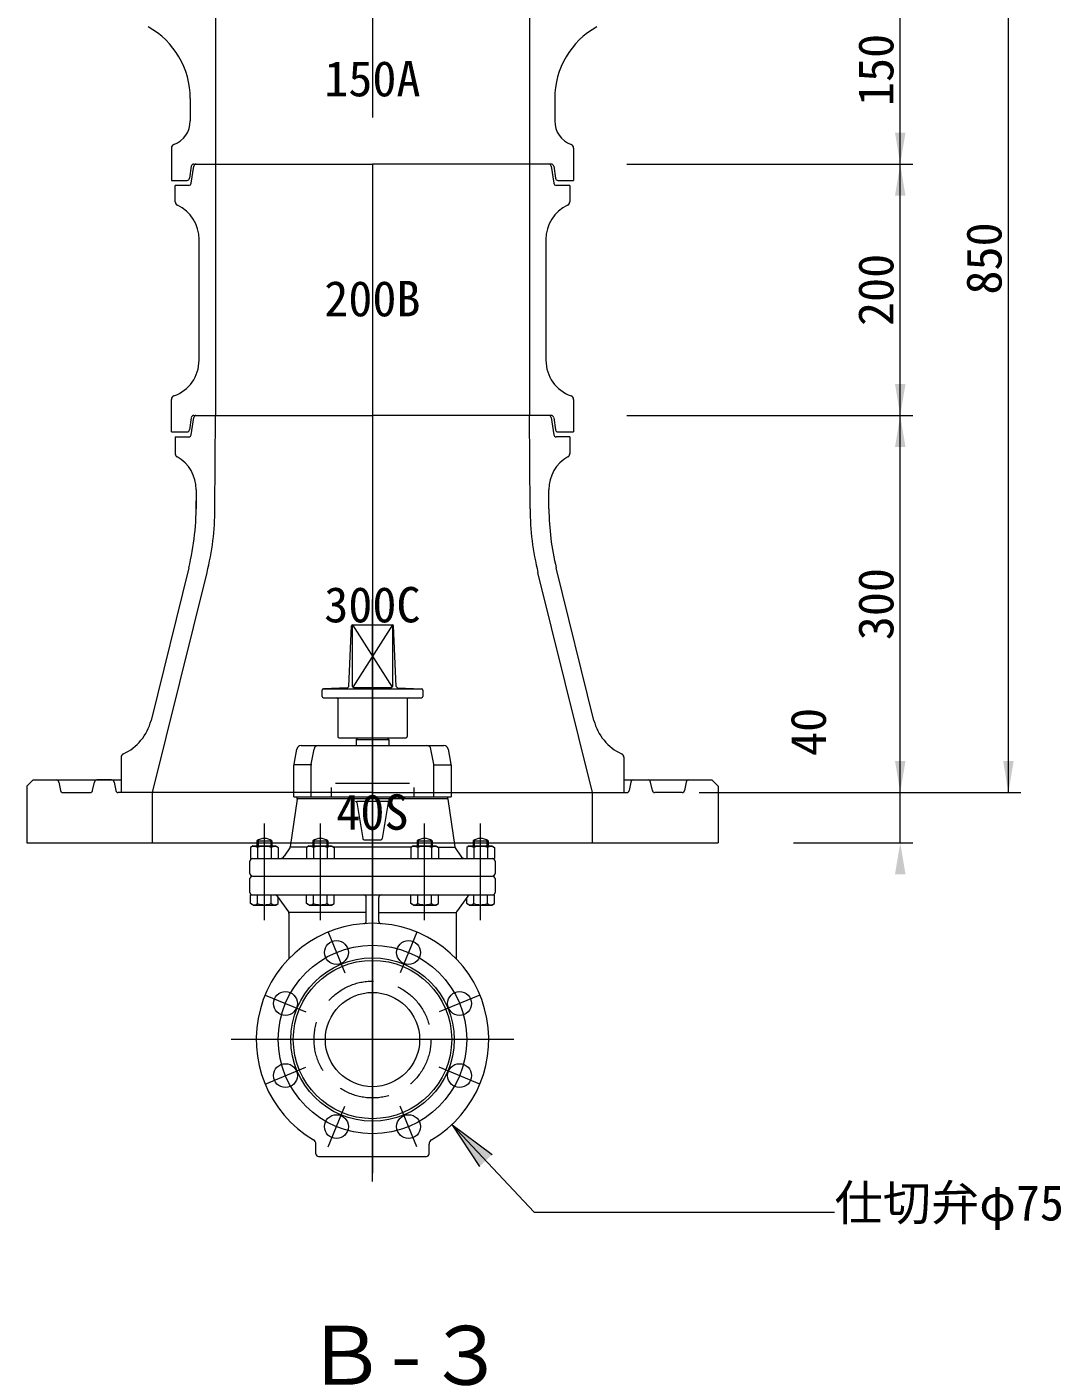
# Model space of a CAD drawing. Units: millimetres, scale not verified. Extents: x -6861 to 6881, y -3554 to 3095.
# Drawn here: x 3212 to 4035, y 1460 to 2530 of the extents above; entities that cross this region are included whole.
import ezdxf
from ezdxf.enums import TextEntityAlignment as Align

# ---------------------------------------------------------------- set-up
doc = ezdxf.new("R2010")
doc.units = ezdxf.units.MM
doc.header["$LTSCALE"] = 20
doc.linetypes.add('DASHED2', pattern=[3, 2, -1])
for name, color, linetype, lineweight in [('0-2_HIDEN', 7, 'DASHED2', 18), ('0-3_TEMP', 3, 'Continuous', 18), ('0-4_細線', 7, 'Continuous', 18), ('0-5_仕切弁', 7, 'Continuous', 18), ('0-6_寸法', 1, 'Continuous', 18), ('0-7_注釈', 1, 'Continuous', 18)]:
    doc.layers.add(name, color=color, linetype=linetype, lineweight=lineweight)
doc.styles.add('ＭＳ ゴシック', font='')
doc.styles.get('ＭＳ ゴシック').set_extended_font_data('MS Gothic')

msp = doc.modelspace()

# ---------------------------------------------------------------- linework, layer by layer
at = {"layer": '0-2_HIDEN'}
msp.add_circle((3486.8, 1724.28), 46.5, dxfattribs=at)
at = {"layer": '0-3_TEMP'}
for p, q in [((3486.8, 2620.78), (3486.8, 2457.78)), ((3486.8, 2420.78), (3486.8, 2207.78)), ((3486.8, 2270.78), (3486.8, 1970.78)), ((3486.8, 2201.31), (3486.8, 1618)), ((3486.8, 1611.28), (3486.8, 2074.28)), ((3400.8, 1819.28), (3400.8, 1896.28)), ((3445.3, 1819.28), (3445.3, 1896.28)), ((3528.3, 1819.28), (3528.3, 1896.28)), ((3572.8, 1819.28), (3572.8, 1896.28)), ((3451.4, 1809.74), (3464.79, 1777.4)), ((3522.2, 1809.74), (3508.8, 1777.4)), ((3401.34, 1759.67), (3433.67, 1746.28)), ((3572.26, 1759.67), (3539.92, 1746.28)), ((3599.3, 1724.28), (3374.3, 1724.28)), ((3401.34, 1688.88), (3433.67, 1702.27)), ((3572.26, 1688.88), (3539.92, 1702.27)), ((3451.4, 1638.82), (3464.79, 1671.15)), ((3522.2, 1638.82), (3508.8, 1671.15))]:
    msp.add_line(p, q, dxfattribs=at)
msp.add_circle((3486.8, 1724.28), 75, dxfattribs=at)
at = {"layer": '0-4_細線'}
for p, q in [((3361.8, 2570.78), (3361.8, 2420.78)), ((3611.8, 2570.78), (3611.8, 2420.78)), ((3341.8, 2473.11), (3341.8, 2455.14)), ((3631.8, 2473.11), (3631.8, 2455.14)), ((3326.8, 2433.58), (3326.8, 2420.78)), ((3646.8, 2433.58), (3646.8, 2420.78)), ((3326.8, 2420.78), (3326.8, 2407.78)), ((3342.55, 2419.05), (3341.21, 2409.5)), ((3342.55, 2405.49), (3344.55, 2419.07)), ((3344.54, 2420.78), (3486.8, 2420.78)), ((3361.8, 2420.78), (3361.8, 2220.78)), ((3629.06, 2420.78), (3486.8, 2420.78)), ((3611.8, 2420.78), (3611.8, 2220.78)), ((3629.05, 2419.07), (3631.05, 2405.49)), ((3631.04, 2419.05), (3632.38, 2409.5)), ((3646.8, 2420.78), (3646.8, 2407.78)), ((3326.8, 2407.78), (3339.23, 2407.78)), ((3329.8, 2390.75), (3329.8, 2403.78)), ((3340.57, 2403.78), (3329.8, 2403.78)), ((3643.8, 2403.78), (3633.02, 2403.78)), ((3634.36, 2407.78), (3646.8, 2407.78)), ((3643.8, 2403.78), (3643.8, 2390.75)), ((3348.8, 2264.69), (3348.8, 2360.87)), ((3624.8, 2360.87), (3624.8, 2264.69)), ((3326.8, 2207.78), (3326.8, 2233.58)), ((3646.8, 2233.58), (3646.8, 2207.78)), ((3342.55, 2219.05), (3341.21, 2209.5)), ((3342.55, 2205.49), (3344.55, 2219.07)), ((3344.54, 2220.78), (3486.8, 2220.78)), ((3361.43, 2146.44), (3361.8, 2220.78)), ((3629.06, 2220.78), (3486.8, 2220.78)), ((3612.17, 2146.44), (3611.8, 2220.78)), ((3629.05, 2219.07), (3631.05, 2205.49)), ((3631.04, 2219.05), (3632.38, 2209.5)), ((3326.8, 2207.78), (3339.23, 2207.78)), ((3634.36, 2207.78), (3646.8, 2207.78)), ((3329.8, 2203.78), (3340.57, 2203.78)), ((3329.8, 2203.78), (3329.8, 2190.58)), ((3643.8, 2203.78), (3633.02, 2203.78)), ((3643.8, 2203.78), (3643.8, 2190.58)), ((3346.5, 2161.73), (3346.43, 2146.52)), ((3627.18, 2146.48), (3627.1, 2161.74)), ((3340.57, 2099.47), (3310.56, 1978.22)), ((3663.03, 1978.22), (3632.97, 2099.66)), ((3311.8, 1920.78), (3355.13, 2095.86)), ((3661.8, 1920.78), (3618.46, 2095.86)), ((3286.8, 1948.81), (3286.8, 1920.78)), ((3686.8, 1948.81), (3686.8, 1920.78)), ((3237.12, 1929.17), (3238.48, 1922.38)), ((3264.12, 1922.38), (3265.48, 1929.17)), ((3279.16, 1930.78), (3286.8, 1930.78)), ((3281.12, 1929.17), (3282.48, 1922.38)), ((3686.8, 1930.78), (3694.44, 1930.78)), ((3692.48, 1929.17), (3691.12, 1922.38)), ((3694.44, 1930.78), (3756.8, 1930.78)), ((3694.44, 1930.78), (3706.16, 1930.78)), ((3709.48, 1922.38), (3708.12, 1929.17)), ((3736.48, 1929.17), (3735.12, 1922.38)), ((3761.8, 1925.78), (3756.8, 1930.78)), ((3240.44, 1920.78), (3262.16, 1920.78)), ((3486.8, 1920.78), (3284.44, 1920.78)), ((3311.8, 1880.78), (3311.8, 1920.78)), ((3486.8, 1920.78), (3689.16, 1920.78)), ((3661.8, 1880.78), (3661.8, 1920.78)), ((3733.16, 1920.78), (3711.44, 1920.78)), ((3761.8, 1925.78), (3761.8, 1880.78)), ((3211.8, 1880.78), (3761.8, 1880.78))]:
    msp.add_line(p, q, dxfattribs=at)
for points in [[(3216.8, 1930.78), (3211.8, 1925.78), (3211.8, 1880.78)], [(3216.8, 1930.78), (3279.16, 1930.78), (3267.44, 1930.78)]]:
    msp.add_lwpolyline(points, dxfattribs=at)
for centre, radius, start, end in [((3276.8, 2473.11), 65, 0, 60.968), ((3696.8, 2473.11), 65, 119.032, 180), ((3321.8, 2455.14), 20, 290.354, 0), ((3651.8, 2455.14), 20, 180, 249.646), ((3329.8, 2433.58), 3, 110.354, 180), ((3643.8, 2433.58), 3, 0, 69.646), ((3344.54, 2418.78), 2, 90, 172.001), ((3346.52, 2418.78), 2, 90, 171.634), ((3627.07, 2418.78), 2, 8.366, 90), ((3629.06, 2418.78), 2, 7.999, 90), ((3339.23, 2409.78), 2, 270, 352.001), ((3634.36, 2409.78), 2, 187.999, 270), ((3340.57, 2405.78), 2, 270, 351.633), ((3633.02, 2405.78), 2, 188.367, 270), ((3332.8, 2390.75), 3, 180, 244.897), ((3318.8, 2360.87), 30, 0, 64.897), ((3654.8, 2360.87), 30, 115.103, 180), ((3640.8, 2390.75), 3, 295.103, 0), ((3318.8, 2264.69), 30, 289.471, 0), ((3654.8, 2264.69), 30, 180, 250.529), ((3329.8, 2233.58), 3, 109.47, 179.998), ((3643.8, 2233.58), 3, 0.002, 70.53), ((3344.54, 2218.78), 2, 90, 172.001), ((3346.52, 2218.78), 2, 90, 171.634), ((3627.07, 2218.78), 2, 8.366, 90), ((3629.06, 2218.78), 2, 7.999, 90), ((3339.23, 2209.78), 2, 270, 352.001), ((3340.57, 2205.78), 2, 270, 351.633), ((3633.02, 2205.78), 2, 188.367, 270), ((3634.36, 2209.78), 2, 187.999, 270), ((3332.8, 2190.58), 3, 180, 240.41), ((3316.5, 2161.88), 30, 359.713, 60.41), ((3657.1, 2161.89), 30, 119.608, 180.287), ((3640.8, 2190.58), 3, 299.608, 0), ((3146.43, 2147.52), 200, 346.099, 1.51), ((3146.43, 2147.52), 215, 346.099, 359.713), ((3827.17, 2147.52), 215, 180.287, 193.901), ((3827.17, 2147.48), 200, 180.287, 193.833), ((3271.73, 1987.83), 40, 294.84, 346.099), ((3701.86, 1987.83), 40, 193.901, 245.161), ((3289.8, 1948.81), 3, 114.838, 179.998), ((3683.8, 1948.81), 3, 0.002, 65.162), ((3235.16, 1928.78), 2, 11.309, 90), ((3267.44, 1928.78), 2, 90, 168.691), ((3279.16, 1928.78), 2, 11.309, 90), ((3694.44, 1928.78), 2, 90, 168.691), ((3706.16, 1928.78), 2, 11.309, 90), ((3738.44, 1928.78), 2, 90, 168.691), ((3240.44, 1922.78), 2, 191.309, 270), ((3262.16, 1922.78), 2, 270, 348.691), ((3284.44, 1922.78), 2, 191.309, 270), ((3689.16, 1922.78), 2, 270, 348.691), ((3711.44, 1922.78), 2, 191.309, 270), ((3733.16, 1922.78), 2, 270, 348.691)]:
    msp.add_arc(centre, radius, start, end, dxfattribs=at)
at = {"layer": '0-5_仕切弁'}
for p, q in [((3467.84, 2005.18), (3470, 2053.32)), ((3470.8, 2054.25), (3502.57, 2004.64)), ((3470.8, 2005.28), (3470.8, 2054.25)), ((3471, 2054.28), (3502.59, 2054.28)), ((3502.8, 2054.25), (3471.03, 2004.64)), ((3502.8, 2054.25), (3502.8, 2005.28)), ((3505.76, 2005.18), (3503.59, 2053.32)), ((3446.8, 1997.28), (3446.8, 2002.28)), ((3466.89, 2004.23), (3447.75, 2003.28)), ((3447.8, 2003.28), (3525.8, 2003.28)), ((3471.8, 2004.28), (3501.8, 2004.28)), ((3506.71, 2004.23), (3525.85, 2003.28)), ((3526.8, 2002.28), (3526.8, 1997.28)), ((3447.8, 1996.28), (3525.8, 1996.28)), ((3459.3, 1995.28), (3459.3, 1965.28)), ((3514.3, 1995.28), (3514.3, 1965.28)), ((3460.3, 1964.28), (3513.3, 1964.28)), ((3473.8, 1962.98), (3499.8, 1962.98)), ((3499.8, 1962.98), (3499.05, 1964.28)), ((3499.8, 1962.98), (3499.8, 1958.28)), ((3424.36, 1943.32), (3426.6, 1955.41)), ((3430.04, 1958.28), (3543.55, 1958.28)), ((3438.02, 1943.32), (3440.26, 1955.41)), ((3535.57, 1943.32), (3533.33, 1955.41)), ((3546.99, 1955.41), (3549.23, 1943.32)), ((3424.3, 1917.28), (3424.3, 1942.59)), ((3437.96, 1942.96), (3424.31, 1942.96)), ((3437.96, 1917.28), (3437.96, 1942.59)), ((3535.64, 1942.96), (3549.28, 1942.96)), ((3535.64, 1917.28), (3535.64, 1942.59)), ((3549.3, 1942.59), (3549.3, 1917.28)), ((3457.43, 1928.28), (3516.16, 1928.28)), ((3424.3, 1917.28), (3549.3, 1917.28)), ((3426.8, 1915.92), (3426.8, 1917.28)), ((3546.8, 1915.78), (3426.8, 1915.78)), ((3453.93, 1924.78), (3453.93, 1917.28)), ((3519.66, 1924.78), (3519.66, 1917.28)), ((3546.8, 1915.92), (3546.8, 1917.28)), ((3426.78, 1915.64), (3421.36, 1877.73)), ((3474.27, 1912.78), (3479.13, 1884.11)), ((3499.3, 1913.61), (3474.3, 1913.61)), ((3499.32, 1912.78), (3494.47, 1884.11)), ((3546.82, 1915.64), (3552.23, 1877.73)), ((3391.8, 1878.28), (3389.83, 1877.14)), ((3389.83, 1877.14), (3389.83, 1868.28)), ((3391.8, 1878.28), (3409.8, 1878.28)), ((3394.8, 1882.28), (3406.8, 1882.28)), ((3394.8, 1882.28), (3394.8, 1878.28)), ((3395.31, 1877.14), (3395.31, 1868.28)), ((3395.74, 1882.9), (3395.74, 1878.28)), ((3405.85, 1882.9), (3405.85, 1878.28)), ((3406.28, 1877.14), (3406.28, 1868.28)), ((3406.8, 1882.28), (3406.8, 1878.28)), ((3409.8, 1878.28), (3411.77, 1877.14)), ((3411.77, 1877.14), (3411.77, 1868.28)), ((3421.05, 1876.9), (3416.48, 1870.06)), ((3434.56, 1877.28), (3421.3, 1877.28)), ((3436.3, 1878.28), (3434.33, 1877.14)), ((3434.33, 1877.14), (3434.33, 1868.28)), ((3436.3, 1878.28), (3454.3, 1878.28)), ((3439.3, 1882.28), (3451.3, 1882.28)), ((3439.3, 1882.28), (3439.3, 1878.28)), ((3439.81, 1877.14), (3439.81, 1868.28)), ((3440.24, 1882.9), (3440.24, 1878.28)), ((3450.35, 1882.9), (3450.35, 1878.28)), ((3450.78, 1877.14), (3450.78, 1868.28)), ((3451.3, 1882.28), (3451.3, 1878.28)), ((3454.3, 1878.28), (3456.27, 1877.14)), ((3517.56, 1877.28), (3456.03, 1877.28)), ((3456.27, 1877.14), (3456.27, 1868.28)), ((3480.11, 1883.28), (3493.48, 1883.28)), ((3519.3, 1878.28), (3517.33, 1877.14)), ((3517.33, 1877.14), (3517.33, 1868.28)), ((3519.3, 1878.28), (3537.3, 1878.28)), ((3522.3, 1882.28), (3534.3, 1882.28)), ((3522.3, 1882.28), (3522.3, 1878.28)), ((3522.81, 1877.14), (3522.81, 1868.28)), ((3523.24, 1882.9), (3523.24, 1878.28)), ((3533.35, 1882.9), (3533.35, 1878.28)), ((3533.78, 1877.14), (3533.78, 1868.28)), ((3534.3, 1882.28), (3534.3, 1878.28)), ((3537.3, 1878.28), (3539.27, 1877.14)), ((3539.03, 1877.28), (3552.3, 1877.28)), ((3539.27, 1877.14), (3539.27, 1868.28)), ((3552.55, 1876.9), (3557.11, 1870.06)), ((3563.8, 1878.28), (3561.83, 1877.14)), ((3561.83, 1877.14), (3561.83, 1868.28)), ((3563.8, 1878.28), (3581.8, 1878.28)), ((3566.8, 1882.28), (3578.8, 1882.28)), ((3566.8, 1882.28), (3566.8, 1878.28)), ((3567.31, 1877.14), (3567.31, 1868.28)), ((3567.74, 1882.9), (3567.74, 1878.28)), ((3577.85, 1882.9), (3577.85, 1878.28)), ((3578.28, 1877.14), (3578.28, 1868.28)), ((3578.8, 1882.28), (3578.8, 1878.28)), ((3581.8, 1878.28), (3583.77, 1877.14)), ((3583.77, 1877.14), (3583.77, 1868.28)), ((3389.3, 1856.28), (3389.3, 1866.28)), ((3389.83, 1868.28), (3583.77, 1868.28)), ((3413.48, 1868.29), (3413.48, 1868.28)), ((3560.11, 1868.28), (3560.11, 1868.29)), ((3584.3, 1866.28), (3584.3, 1856.28)), ((3389.3, 1841.28), (3389.3, 1852.28)), ((3391.3, 1854.28), (3582.3, 1854.28)), ((3584.3, 1852.28), (3584.3, 1841.28)), ((3389.83, 1839.28), (3583.77, 1839.28)), ((3389.83, 1832.41), (3389.83, 1839.28)), ((3391.8, 1831.28), (3389.83, 1832.41)), ((3391.8, 1831.28), (3409.8, 1831.28)), ((3395.31, 1832.41), (3395.31, 1839.28)), ((3406.28, 1832.41), (3406.28, 1839.28)), ((3409.8, 1831.28), (3411.77, 1832.41)), ((3410.9, 1838.44), (3419.92, 1825.8)), ((3411.77, 1832.41), (3411.77, 1837.22)), ((3434.33, 1832.41), (3434.33, 1839.28)), ((3436.3, 1831.28), (3434.33, 1832.41)), ((3436.3, 1831.28), (3454.3, 1831.28)), ((3439.81, 1832.41), (3439.81, 1839.28)), ((3450.78, 1832.41), (3450.78, 1839.28)), ((3454.3, 1831.28), (3456.27, 1832.41)), ((3456.27, 1832.41), (3456.27, 1839.28)), ((3481.8, 1818.52), (3481.8, 1837.28)), ((3491.8, 1818.52), (3491.8, 1837.28)), ((3517.33, 1832.41), (3517.33, 1839.28)), ((3519.3, 1831.28), (3517.33, 1832.41)), ((3519.3, 1831.28), (3537.3, 1831.28)), ((3522.81, 1832.41), (3522.81, 1839.28)), ((3533.78, 1832.41), (3533.78, 1839.28)), ((3537.3, 1831.28), (3539.27, 1832.41)), ((3539.27, 1832.41), (3539.27, 1839.28)), ((3562.7, 1838.44), (3553.67, 1825.8)), ((3561.83, 1832.41), (3561.83, 1837.22)), ((3563.8, 1831.28), (3561.83, 1832.41)), ((3563.8, 1831.28), (3581.8, 1831.28)), ((3567.31, 1832.41), (3567.31, 1839.28)), ((3578.28, 1832.41), (3578.28, 1839.28)), ((3581.8, 1831.28), (3583.77, 1832.41)), ((3583.77, 1832.41), (3583.77, 1839.28)), ((3481.8, 1825.28), (3420.3, 1825.28)), ((3420.3, 1824.64), (3420.3, 1788.57)), ((3491.8, 1825.28), (3553.3, 1825.28)), ((3553.3, 1824.64), (3553.3, 1788.57)), ((3441.8, 1633.28), (3441.8, 1641.14)), ((3531.8, 1633.28), (3531.8, 1641.14)), ((3443.8, 1631.28), (3529.8, 1631.28))]:
    msp.add_line(p, q, dxfattribs=at)
msp.add_lwpolyline([(3474.55, 1964.28), (3473.8, 1962.98), (3473.8, 1958.28)], dxfattribs=at)
for centre, radius in [((3458.1, 1793.57), 9.5), ((3515.5, 1793.57), 9.5), ((3486.8, 1724.28), 65), ((3486.8, 1724.28), 63), ((3417.51, 1752.98), 9.5), ((3486.8, 1724.28), 37.5), ((3556.09, 1752.98), 9.5), ((3417.51, 1695.58), 9.5), ((3556.09, 1695.58), 9.5), ((3458.1, 1654.99), 9.5), ((3515.5, 1654.99), 9.5)]:
    msp.add_circle(centre, radius, dxfattribs=at)
for centre, radius, start, end in [((3471, 2053.28), 1, 90, 177.423), ((3502.59, 2053.28), 1, 2.577, 90), ((3447.8, 2002.28), 1, 90, 180), ((3466.84, 2005.23), 1, 272.859, 357.423), ((3471.8, 2005.28), 1, 180, 270), ((3501.8, 2005.28), 1, 270, 0), ((3506.75, 2005.23), 1, 182.577, 267.141), ((3525.8, 2002.28), 1, 0, 90), ((3447.8, 1997.28), 1, 180, 270), ((3458.3, 1995.28), 1, 0, 90), ((3515.3, 1995.28), 1, 90, 180), ((3525.8, 1997.28), 1, 270, 0), ((3460.3, 1965.28), 1, 180, 270), ((3513.3, 1965.28), 1, 270, 0), ((3430.04, 1954.78), 3.5, 90, 169.509), ((3443.71, 1954.78), 3.5, 90, 169.509), ((3529.89, 1954.78), 3.5, 10.491, 90), ((3543.55, 1954.78), 3.5, 10.491, 90), ((3428.3, 1942.59), 4, 169.509, 180), ((3441.96, 1942.59), 4, 169.509, 180), ((3531.64, 1942.59), 4, 0, 10.491), ((3545.3, 1942.59), 4, 0, 10.491), ((3424.8, 1915.92), 2, 351.87, 0), ((3548.8, 1915.92), 2, 180, 188.13), ((3473.29, 1912.61), 1, 9.614, 90), ((3500.31, 1912.61), 1, 90, 170.386), ((3400.8, 1874.28), 10, 53.13, 126.87), ((3445.3, 1874.28), 10, 53.13, 126.87), ((3480.11, 1884.28), 1, 189.614, 270), ((3493.48, 1884.28), 1, 270, 350.386), ((3528.3, 1874.28), 10, 53.13, 126.87), ((3572.8, 1874.28), 10, 53.13, 126.87), ((3392.57, 1873.13), 4.86, 55.616, 115.616), ((3400.8, 1859.84), 18.15, 72.412, 107.588), ((3409.02, 1873.13), 4.86, 64.384, 124.384), ((3419.38, 1878.01), 2, 326.31, 351.87), ((3437.07, 1873.13), 4.86, 55.616, 115.616), ((3445.3, 1859.84), 18.15, 72.412, 107.588), ((3453.52, 1873.13), 4.86, 64.384, 124.384), ((3520.07, 1873.13), 4.86, 55.616, 115.616), ((3528.3, 1859.84), 18.15, 72.412, 107.588), ((3536.52, 1873.13), 4.86, 64.384, 124.384), ((3554.21, 1878.01), 2, 188.13, 213.69), ((3564.57, 1873.13), 4.86, 55.616, 115.616), ((3572.8, 1859.84), 18.15, 72.412, 107.588), ((3581.02, 1873.13), 4.86, 64.384, 124.384), ((3391.3, 1866.28), 2, 90, 180), ((3413.16, 1872.28), 4, 274.646, 326.31), ((3560.44, 1872.28), 4, 213.69, 265.354), ((3582.3, 1866.28), 2, 0, 90), ((3391.3, 1856.28), 2, 180, 270), ((3391.3, 1852.28), 2, 90, 180), ((3582.3, 1856.28), 2, 270, 0), ((3582.3, 1852.28), 2, 0, 90), ((3391.3, 1841.28), 2, 180, 270), ((3582.3, 1841.28), 2, 270, 0), ((3392.57, 1836.42), 4.86, 244.384, 304.384), ((3400.8, 1849.72), 18.15, 252.412, 287.588), ((3409.02, 1836.42), 4.86, 235.616, 295.616), ((3409.27, 1837.28), 2, 35.538, 90), ((3437.07, 1836.42), 4.86, 244.384, 304.384), ((3445.3, 1849.72), 18.15, 252.412, 287.588), ((3453.52, 1836.42), 4.86, 235.616, 295.616), ((3479.8, 1837.28), 2, 0, 90), ((3493.8, 1837.28), 2, 90, 180), ((3520.07, 1836.42), 4.86, 244.384, 304.384), ((3528.3, 1849.72), 18.15, 252.412, 287.588), ((3536.52, 1836.42), 4.86, 235.616, 295.616), ((3564.57, 1836.42), 4.86, 244.384, 304.384), ((3564.33, 1837.28), 2, 90, 144.462), ((3572.8, 1849.72), 18.15, 252.412, 287.588), ((3581.02, 1836.42), 4.86, 235.616, 295.616), ((3418.3, 1824.64), 2, 0, 35.538), ((3555.3, 1824.64), 2, 144.462, 180), ((3486.8, 1724.28), 92.5, 300.516, 239.484), ((3479.8, 1818.52), 2, 274.248, 0), ((3493.8, 1818.52), 2, 180, 265.752), ((3437.8, 1641.14), 4, 0, 59.484), ((3535.8, 1641.14), 4, 120.516, 180), ((3443.8, 1633.28), 2, 180, 270), ((3529.8, 1633.28), 2, 270, 0)]:
    msp.add_arc(centre, radius, start, end, dxfattribs=at)
at = {"layer": '0-6_寸法'}
for p, q in [((3906.74, 1880.78), (3906.74, 2770.78)), ((3992.79, 1920.78), (3992.79, 2770.78)), ((3689.06, 2420.78), (3916.74, 2420.78)), ((3689.06, 2420.78), (3916.74, 2420.78)), ((3689.06, 2220.78), (3916.74, 2220.78)), ((3689.06, 2220.78), (3916.74, 2220.78)), ((3746.8, 1920.78), (3916.74, 1920.78)), ((3746.8, 1920.78), (4002.79, 1920.78)), ((3746.8, 1920.78), (3916.74, 1920.78))]:
    msp.add_line(p, q, dxfattribs=at)
msp.add_lwpolyline([(3821.8, 1880.78), (3904.74, 1880.78), (3916.74, 1880.78)], dxfattribs=at)
for points in [[(3902.57, 2445.78), (3906.74, 2420.78), (3910.9, 2445.78)], [(3902.57, 2395.78), (3906.74, 2420.78), (3910.9, 2395.78)], [(3902.57, 2245.78), (3906.74, 2220.78), (3910.9, 2245.78)], [(3902.57, 2195.78), (3906.74, 2220.78), (3910.9, 2195.78)], [(3902.57, 1945.78), (3906.74, 1920.78), (3910.9, 1945.78)], [(3902.57, 1945.78), (3906.74, 1920.78), (3910.9, 1945.78)], [(3988.63, 1945.78), (3992.79, 1920.78), (3996.96, 1945.78)], [(3902.57, 1855.78), (3906.74, 1880.78), (3910.9, 1855.78)]]:
    msp.add_solid(points, dxfattribs=at)
at = {"layer": '0-7_注釈'}
for p, q in [((3549.98, 1656.72), (3615.34, 1586.85)), ((3549.98, 1656.72), (3581.97, 1632.7)), ((3549.98, 1656.72), (3571.82, 1623.21)), ((3615.34, 1586.85), (3854.43, 1586.85))]:
    msp.add_line(p, q, dxfattribs=at)
at = {"layer": '0-7_注釈', "color": 20}
msp.add_solid([(3581.97, 1632.7), (3571.82, 1623.21), (3549.98, 1656.72)], dxfattribs=at)

# ---------------------------------------------------------------- texts
at = {"layer": '0-6_寸法', "style": 'ＭＳ ゴシック'}
for s, p in [('150', (3909.78, 2466.98)), ('850', (3995.83, 2316.98)), ('200', (3909.78, 2291.98)), ('300', (3909.78, 2041.98)), ('40', (3856.04, 1949.9))]:
    msp.add_text(s, height=28.15, rotation=90, dxfattribs=at).set_placement(p, align=Align.BOTTOM_LEFT)
at = {"layer": '0-7_注釈', "style": 'ＭＳ ゴシック'}
for s, height, p in [('150A', 28.15, (3448.4, 2466.24)), ('200B', 28.15, (3448.4, 2291.24)), ('300C', 28.15, (3448.4, 2047.74)), ('40S', 28.15, (3458, 1882.74)), ('仕切弁φ75', 28.15, (3854.43, 1571.85)), ('Ｂ-３', 46.92, (3433.58, 1435.49))]:
    msp.add_text(s, height=height, dxfattribs=at).set_placement(p, align=Align.BOTTOM_LEFT)

doc.saveas('drawing.dxf')
